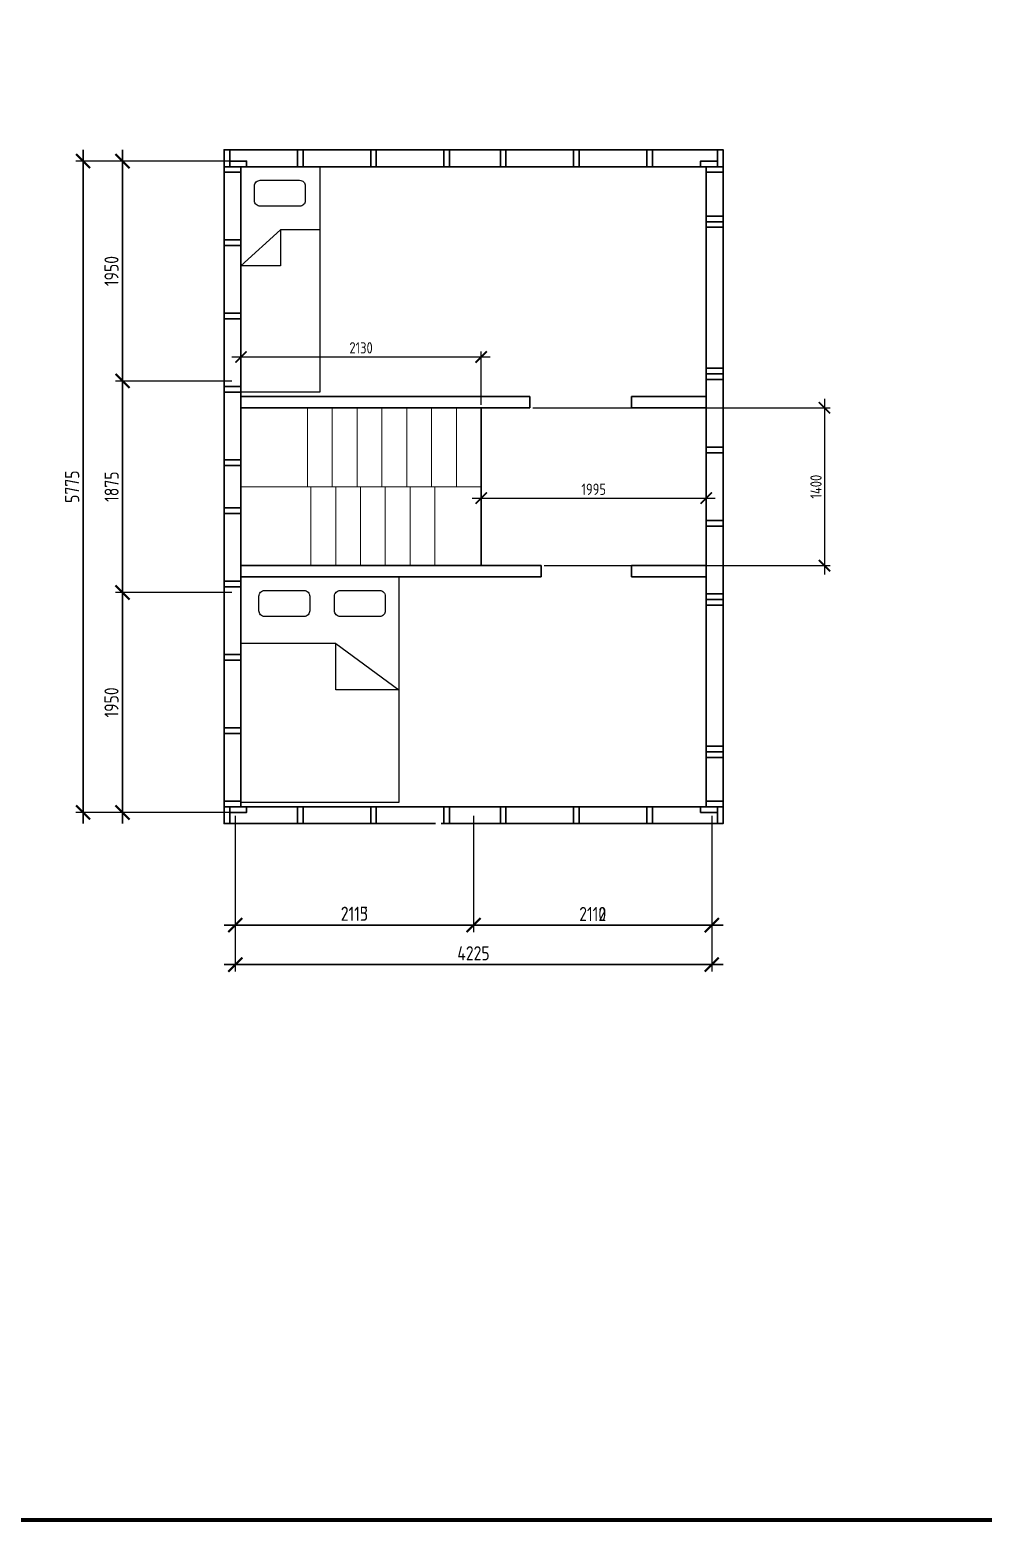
# Model space of a CAD drawing. Header units: millimetres. Extents: x 743280 to 1140305, y -337608 to -106611.
# Drawn here: x 963287 to 971741, y -252250 to -239035 of the extents above; entities that cross this region are included whole.
import ezdxf

# ---------------------------------------------------------------- set-up
doc = ezdxf.new("R2010")
doc.units = ezdxf.units.MM
doc.header["$PDMODE"] = 35
doc.layers.get('Defpoints').update_dxf_attribs({"color": 9})
doc.layers.add('SANTEH', color=7, linetype='Continuous')
for name, color, linetype, lineweight in [('ОСНОВНЫЕ', 7, 'Continuous', 30), ('РАЗМЕРЫ', 42, 'Continuous', 13), ('Сварка', 102, 'Continuous', 13), ('СПДС_РАЗМЕРЫ', 42, 'Continuous', 13), ('ТОНКИЕ', 250, 'Continuous', 13)]:
    doc.layers.add(name, color=color, linetype=linetype, lineweight=lineweight)
doc.styles.add('GOST 2.304', font='CS_Gost2304.shx')
doc.dimstyles.new('СПДС', dxfattribs={"dimtxt": 2.5, "dimasz": 2.5, "dimexe": 1.25, "dimexo": 0.625, "dimtad": 1, "dimdec": 0, "dimtxsty": 'GOST 2.304', "dimblk": 'ARCHTICK', "dimblk1": 'ARCHTICK', "dimblk2": 'ARCHTICK', "dimcen": 2.5, "dimdle": 2, "dimadec": 0, "dimazin": 2, "dimtfac": 0.75, "dimtdec": 4, "dimtmove": 1, "dimatfit": 3, "dimfxl": 1, "dimtolj": 1, "dimarcsym": 1})

# ---------------------------------------------------------------- blocks, each defined once
blk = doc.blocks.new('1сп')
at = {"layer": 'SANTEH', "ltscale": 100}
for p, q in [((958456, -240911), (958456, -241261)), ((958456, -241261), (958776, -241611)), ((958456, -241261), (958776, -241261)), ((958776, -241261), (958776, -241611))]:
    blk.add_line(p, q, dxfattribs=at)
blk.add_lwpolyline([(959304, -240911), (959896, -240911), (959896, -241611), (957896, -241611), (957896, -240911), (959304, -240911)], dxfattribs=at)
blk.add_lwpolyline([(958066, -241041), (958196, -241041, -0.414214), (958246, -241091), (958246, -241441, -0.414214), (958196, -241491), (958066, -241491, -0.414214), (958016, -241441), (958016, -241091, -0.414214)], format="xyb", close=True, dxfattribs=at)
blk = doc.blocks.new('2сп')
at = {"layer": 'SANTEH', "ltscale": 100}
for p, q in [((958486, -244659), (958896, -244099)), ((958896, -244099), (958896, -244659)), ((958486, -244659), (958486, -245499)), ((958896, -244659), (958486, -244659))]:
    blk.add_line(p, q, dxfattribs=at)
blk.add_lwpolyline([(957896, -244099), (959896, -244099), (959896, -245499), (957896, -245499)], close=True, dxfattribs=at)
for points in [[(958066, -244219), (958196, -244219, -0.414214), (958246, -244269), (958246, -244619, -0.414214), (958196, -244669), (958066, -244669, -0.414214), (958016, -244619), (958016, -244269, -0.414214)], [(958066, -244889), (958196, -244889, -0.414214), (958246, -244939), (958246, -245289, -0.414214), (958196, -245339), (958066, -245339, -0.414214), (958016, -245289), (958016, -244939, -0.414214)]]:
    blk.add_lwpolyline(points, format="xyb", close=True, dxfattribs=at)
blk = doc.blocks.new('_ArchTick')
at = {"color": 0, "linetype": 'ByBlock', "const_width": 0.15}
blk.add_lwpolyline([(-0.5, -0.5), (0.5, 0.5)], dxfattribs=at)
blk = doc.blocks.new('*D87')
at = {"layer": 'Defpoints', "color": 0, "transparency": 16777216}
for p in [(965109, -240199), (963759, -245974), (965109, -245974)]:
    blk.add_point(p, dxfattribs=at)
at = {"layer": 'РАЗМЕРЫ', "color": 0, "lineweight": -2, "transparency": 16777216}
for p, q in [((963759, -240099), (963759, -246074)), ((965077, -240199), (963696, -240199)), ((965077, -245974), (963696, -245974))]:
    blk.add_line(p, q, dxfattribs=at)
at = {"layer": 'РАЗМЕРЫ', "color": 0, "lineweight": -2, "transparency": 16777216, "xscale": 125, "yscale": 125, "zscale": 125}
for p, rotation in [((963759, -240199), 90), ((963759, -245974), 270)]:
    blk.add_blockref('_ArchTick', p, dxfattribs=dict(at, rotation=rotation))
at = {"layer": 'РАЗМЕРЫ', "color": 0, "transparency": 16777216, "insert": (963662, -243086), "char_height": 125, "attachment_point": 5, "rotation": 90, "style": 'GOST 2.304'}
blk.add_mtext('\\A1;5775', dxfattribs=at)
blk = doc.blocks.new('*D88')
at = {"layer": 'Defpoints', "color": 0, "transparency": 16777216}
for p in [(965109, -244024), (964109, -245974), (965109, -245974)]:
    blk.add_point(p, dxfattribs=at)
at = {"layer": 'РАЗМЕРЫ', "color": 0, "lineweight": -2, "transparency": 16777216}
for p, q in [((964109, -243924), (964109, -246074)), ((965077, -244024), (964046, -244024)), ((965077, -245974), (964046, -245974))]:
    blk.add_line(p, q, dxfattribs=at)
at = {"layer": 'РАЗМЕРЫ', "color": 0, "lineweight": -2, "transparency": 16777216, "xscale": 125, "yscale": 125, "zscale": 125}
for p, rotation in [((964109, -244024), 90), ((964109, -245974), 270)]:
    blk.add_blockref('_ArchTick', p, dxfattribs=dict(at, rotation=rotation))
at = {"layer": 'РАЗМЕРЫ', "color": 0, "transparency": 16777216, "insert": (964011, -244999), "char_height": 125, "attachment_point": 5, "rotation": 90, "style": 'GOST 2.304'}
blk.add_mtext('\\A1;1950', dxfattribs=at)
blk = doc.blocks.new('*D89')
at = {"layer": 'Defpoints', "color": 0, "transparency": 16777216}
for p in [(965109, -242149), (964109, -244024), (965109, -244024)]:
    blk.add_point(p, dxfattribs=at)
at = {"layer": 'РАЗМЕРЫ', "color": 0, "lineweight": -2, "transparency": 16777216}
for p, q in [((964109, -242049), (964109, -244124)), ((965077, -242149), (964046, -242149)), ((965077, -244024), (964046, -244024))]:
    blk.add_line(p, q, dxfattribs=at)
at = {"layer": 'РАЗМЕРЫ', "color": 0, "lineweight": -2, "transparency": 16777216, "xscale": 125, "yscale": 125, "zscale": 125}
for p, rotation in [((964109, -242149), 90), ((964109, -244024), 270)]:
    blk.add_blockref('_ArchTick', p, dxfattribs=dict(at, rotation=rotation))
at = {"layer": 'РАЗМЕРЫ', "color": 0, "transparency": 16777216, "insert": (964012, -243086), "char_height": 125, "attachment_point": 5, "rotation": 90, "style": 'GOST 2.304'}
blk.add_mtext('\\A1;1875', dxfattribs=at)
blk = doc.blocks.new('*D90')
at = {"layer": 'Defpoints', "color": 0, "transparency": 16777216}
for p in [(965109, -240199), (964109, -242149), (965109, -242149)]:
    blk.add_point(p, dxfattribs=at)
at = {"layer": 'РАЗМЕРЫ', "color": 0, "lineweight": -2, "transparency": 16777216}
for p, q in [((964109, -240099), (964109, -242249)), ((965077, -240199), (964046, -240199)), ((965077, -242149), (964046, -242149))]:
    blk.add_line(p, q, dxfattribs=at)
at = {"layer": 'РАЗМЕРЫ', "color": 0, "lineweight": -2, "transparency": 16777216, "xscale": 125, "yscale": 125, "zscale": 125}
for p, rotation in [((964109, -240199), 90), ((964109, -242149), 270)]:
    blk.add_blockref('_ArchTick', p, dxfattribs=dict(at, rotation=rotation))
at = {"layer": 'РАЗМЕРЫ', "color": 0, "transparency": 16777216, "insert": (964011, -241174), "char_height": 125, "attachment_point": 5, "rotation": 90, "style": 'GOST 2.304'}
blk.add_mtext('\\A1;1950', dxfattribs=at)
blk = doc.blocks.new('*D91')
at = {"layer": 'Defpoints', "color": 0, "transparency": 16777216}
for p in [(965109, -245974), (969334, -245974), (965109, -247324)]:
    blk.add_point(p, dxfattribs=at)
at = {"layer": 'РАЗМЕРЫ', "color": 0, "lineweight": -2, "transparency": 16777216}
for p, q in [((965109, -246005), (965109, -247386)), ((969334, -246005), (969334, -247386)), ((969434, -247324), (965009, -247324))]:
    blk.add_line(p, q, dxfattribs=at)
at = {"layer": 'РАЗМЕРЫ', "color": 0, "lineweight": -2, "transparency": 16777216, "xscale": 125, "yscale": 125, "zscale": 125, "rotation": 180}
blk.add_blockref('_ArchTick', (965109, -247324), dxfattribs=at)
at = {"layer": 'РАЗМЕРЫ', "color": 0, "lineweight": -2, "transparency": 16777216, "xscale": 125, "yscale": 125, "zscale": 125}
blk.add_blockref('_ArchTick', (969334, -247324), dxfattribs=at)
at = {"layer": 'РАЗМЕРЫ', "color": 0, "transparency": 16777216, "insert": (967221, -247223), "char_height": 125, "attachment_point": 5, "style": 'GOST 2.304'}
blk.add_mtext('\\A1;4225', dxfattribs=at)
blk = doc.blocks.new('*D92')
at = {"layer": 'Defpoints', "color": 0, "transparency": 16777216}
for p in [(965109, -245974), (967222, -245974), (965109, -246974)]:
    blk.add_point(p, dxfattribs=at)
at = {"layer": 'РАЗМЕРЫ', "color": 0, "lineweight": -2, "transparency": 16777216}
for p, q in [((965109, -246005), (965109, -247036)), ((967222, -246005), (967222, -247036)), ((967322, -246974), (965009, -246974))]:
    blk.add_line(p, q, dxfattribs=at)
at = {"layer": 'РАЗМЕРЫ', "color": 0, "lineweight": -2, "transparency": 16777216, "xscale": 125, "yscale": 125, "zscale": 125, "rotation": 180}
blk.add_blockref('_ArchTick', (965109, -246974), dxfattribs=at)
at = {"layer": 'РАЗМЕРЫ', "color": 0, "lineweight": -2, "transparency": 16777216, "xscale": 125, "yscale": 125, "zscale": 125}
blk.add_blockref('_ArchTick', (967222, -246974), dxfattribs=at)
at = {"layer": 'РАЗМЕРЫ', "color": 0, "transparency": 16777216, "insert": (966165, -246873), "char_height": 125, "attachment_point": 5, "style": 'GOST 2.304'}
blk.add_mtext('\\A1;2115', dxfattribs=at)
blk = doc.blocks.new('*D93')
at = {"layer": 'Defpoints', "color": 0, "transparency": 16777216}
for p in [(967222, -245974), (969334, -245974), (967222, -246974)]:
    blk.add_point(p, dxfattribs=at)
at = {"layer": 'РАЗМЕРЫ', "color": 0, "lineweight": -2, "transparency": 16777216}
for p, q in [((967222, -246005), (967222, -247036)), ((969334, -246005), (969334, -247036)), ((969434, -246974), (967122, -246974))]:
    blk.add_line(p, q, dxfattribs=at)
at = {"layer": 'РАЗМЕРЫ', "color": 0, "lineweight": -2, "transparency": 16777216, "xscale": 125, "yscale": 125, "zscale": 125, "rotation": 180}
blk.add_blockref('_ArchTick', (967222, -246974), dxfattribs=at)
at = {"layer": 'РАЗМЕРЫ', "color": 0, "lineweight": -2, "transparency": 16777216, "xscale": 125, "yscale": 125, "zscale": 125}
blk.add_blockref('_ArchTick', (969334, -246974), dxfattribs=at)
at = {"layer": 'РАЗМЕРЫ', "color": 0, "transparency": 16777216, "insert": (968278, -246875), "char_height": 125, "attachment_point": 5, "style": 'GOST 2.304'}
blk.add_mtext('\\A1;2110', dxfattribs=at)
blk = doc.blocks.new('*D94')
at = {"layer": 'Defpoints', "color": 0, "transparency": 16777216}
for p in [(963759, -240199), (965109, -240199), (965109, -245974)]:
    blk.add_point(p, dxfattribs=at)
at = {"layer": 'РАЗМЕРЫ', "color": 0, "lineweight": -2, "transparency": 16777216}
for p, q in [((963759, -246074), (963759, -240099)), ((965077, -240199), (963696, -240199)), ((965077, -245974), (963696, -245974))]:
    blk.add_line(p, q, dxfattribs=at)
at = {"layer": 'РАЗМЕРЫ', "color": 0, "lineweight": -2, "transparency": 16777216, "xscale": 125, "yscale": 125, "zscale": 125}
for p, rotation in [((963759, -240199), 90), ((963759, -245974), 270)]:
    blk.add_blockref('_ArchTick', p, dxfattribs=dict(at, rotation=rotation))
at = {"layer": 'РАЗМЕРЫ', "color": 0, "transparency": 16777216, "insert": (963662, -243086), "char_height": 125, "attachment_point": 5, "rotation": 90, "style": 'GOST 2.304'}
blk.add_mtext('\\A1;5775', dxfattribs=at)
blk = doc.blocks.new('*D95')
at = {"layer": 'Defpoints', "color": 0, "transparency": 16777216}
for p in [(964109, -244024), (965109, -244024), (965109, -245974)]:
    blk.add_point(p, dxfattribs=at)
at = {"layer": 'РАЗМЕРЫ', "color": 0, "lineweight": -2, "transparency": 16777216}
for p, q in [((964109, -246074), (964109, -243924)), ((965077, -244024), (964046, -244024)), ((965077, -245974), (964046, -245974))]:
    blk.add_line(p, q, dxfattribs=at)
at = {"layer": 'РАЗМЕРЫ', "color": 0, "lineweight": -2, "transparency": 16777216, "xscale": 125, "yscale": 125, "zscale": 125}
for p, rotation in [((964109, -244024), 90), ((964109, -245974), 270)]:
    blk.add_blockref('_ArchTick', p, dxfattribs=dict(at, rotation=rotation))
at = {"layer": 'РАЗМЕРЫ', "color": 0, "transparency": 16777216, "insert": (964011, -244999), "char_height": 125, "attachment_point": 5, "rotation": 90, "style": 'GOST 2.304'}
blk.add_mtext('\\A1;1950', dxfattribs=at)
blk = doc.blocks.new('*D96')
at = {"layer": 'Defpoints', "color": 0, "transparency": 16777216}
for p in [(964109, -242149), (965109, -242149), (965109, -244024)]:
    blk.add_point(p, dxfattribs=at)
at = {"layer": 'РАЗМЕРЫ', "color": 0, "lineweight": -2, "transparency": 16777216}
for p, q in [((964109, -244124), (964109, -242049)), ((965077, -242149), (964046, -242149)), ((965077, -244024), (964046, -244024))]:
    blk.add_line(p, q, dxfattribs=at)
at = {"layer": 'РАЗМЕРЫ', "color": 0, "lineweight": -2, "transparency": 16777216, "xscale": 125, "yscale": 125, "zscale": 125}
for p, rotation in [((964109, -242149), 90), ((964109, -244024), 270)]:
    blk.add_blockref('_ArchTick', p, dxfattribs=dict(at, rotation=rotation))
at = {"layer": 'РАЗМЕРЫ', "color": 0, "transparency": 16777216, "insert": (964012, -243086), "char_height": 125, "attachment_point": 5, "rotation": 90, "style": 'GOST 2.304'}
blk.add_mtext('\\A1;1875', dxfattribs=at)
blk = doc.blocks.new('*D97')
at = {"layer": 'Defpoints', "color": 0, "transparency": 16777216}
for p in [(964109, -240199), (965109, -240199), (965109, -242149)]:
    blk.add_point(p, dxfattribs=at)
at = {"layer": 'РАЗМЕРЫ', "color": 0, "lineweight": -2, "transparency": 16777216}
for p, q in [((964109, -242249), (964109, -240099)), ((965077, -240199), (964046, -240199)), ((965077, -242149), (964046, -242149))]:
    blk.add_line(p, q, dxfattribs=at)
at = {"layer": 'РАЗМЕРЫ', "color": 0, "lineweight": -2, "transparency": 16777216, "xscale": 125, "yscale": 125, "zscale": 125}
for p, rotation in [((964109, -240199), 90), ((964109, -242149), 270)]:
    blk.add_blockref('_ArchTick', p, dxfattribs=dict(at, rotation=rotation))
at = {"layer": 'РАЗМЕРЫ', "color": 0, "transparency": 16777216, "insert": (964011, -241174), "char_height": 125, "attachment_point": 5, "rotation": 90, "style": 'GOST 2.304'}
blk.add_mtext('\\A1;1950', dxfattribs=at)
blk = doc.blocks.new('*D98')
at = {"layer": 'Defpoints', "color": 0, "transparency": 16777216}
for p in [(965109, -245974), (969334, -245974), (969334, -247324)]:
    blk.add_point(p, dxfattribs=at)
at = {"layer": 'РАЗМЕРЫ', "color": 0, "lineweight": -2, "transparency": 16777216}
for p, q in [((965109, -246005), (965109, -247386)), ((969334, -246005), (969334, -247386)), ((965009, -247324), (969434, -247324))]:
    blk.add_line(p, q, dxfattribs=at)
at = {"layer": 'РАЗМЕРЫ', "color": 0, "lineweight": -2, "transparency": 16777216, "xscale": 125, "yscale": 125, "zscale": 125, "rotation": 180}
blk.add_blockref('_ArchTick', (965109, -247324), dxfattribs=at)
at = {"layer": 'РАЗМЕРЫ', "color": 0, "lineweight": -2, "transparency": 16777216, "xscale": 125, "yscale": 125, "zscale": 125}
blk.add_blockref('_ArchTick', (969334, -247324), dxfattribs=at)
at = {"layer": 'РАЗМЕРЫ', "color": 0, "transparency": 16777216, "insert": (967221, -247223), "char_height": 125, "attachment_point": 5, "style": 'GOST 2.304'}
blk.add_mtext('\\A1;4225', dxfattribs=at)
blk = doc.blocks.new('*D99')
at = {"layer": 'Defpoints', "color": 0, "transparency": 16777216}
for p in [(965109, -245974), (967222, -245974), (967222, -246974)]:
    blk.add_point(p, dxfattribs=at)
at = {"layer": 'РАЗМЕРЫ', "color": 0, "lineweight": -2, "transparency": 16777216}
for p, q in [((965109, -246005), (965109, -247036)), ((967222, -246005), (967222, -247036)), ((965009, -246974), (967322, -246974))]:
    blk.add_line(p, q, dxfattribs=at)
at = {"layer": 'РАЗМЕРЫ', "color": 0, "lineweight": -2, "transparency": 16777216, "xscale": 125, "yscale": 125, "zscale": 125, "rotation": 180}
blk.add_blockref('_ArchTick', (965109, -246974), dxfattribs=at)
at = {"layer": 'РАЗМЕРЫ', "color": 0, "lineweight": -2, "transparency": 16777216, "xscale": 125, "yscale": 125, "zscale": 125}
blk.add_blockref('_ArchTick', (967222, -246974), dxfattribs=at)
at = {"layer": 'РАЗМЕРЫ', "color": 0, "transparency": 16777216, "insert": (966165, -246873), "char_height": 125, "attachment_point": 5, "style": 'GOST 2.304'}
blk.add_mtext('\\A1;2113', dxfattribs=at)
blk = doc.blocks.new('*D100')
at = {"layer": 'Defpoints', "color": 0, "transparency": 16777216}
for p in [(967222, -245974), (969334, -245974), (969334, -246974)]:
    blk.add_point(p, dxfattribs=at)
at = {"layer": 'РАЗМЕРЫ', "color": 0, "lineweight": -2, "transparency": 16777216}
for p, q in [((967222, -246005), (967222, -247036)), ((969334, -246005), (969334, -247036)), ((967122, -246974), (969434, -246974))]:
    blk.add_line(p, q, dxfattribs=at)
at = {"layer": 'РАЗМЕРЫ', "color": 0, "lineweight": -2, "transparency": 16777216, "xscale": 125, "yscale": 125, "zscale": 125, "rotation": 180}
blk.add_blockref('_ArchTick', (967222, -246974), dxfattribs=at)
at = {"layer": 'РАЗМЕРЫ', "color": 0, "lineweight": -2, "transparency": 16777216, "xscale": 125, "yscale": 125, "zscale": 125}
blk.add_blockref('_ArchTick', (969334, -246974), dxfattribs=at)
at = {"layer": 'РАЗМЕРЫ', "color": 0, "transparency": 16777216, "insert": (968278, -246875), "char_height": 125, "attachment_point": 5, "style": 'GOST 2.304'}
blk.add_mtext('\\A1;2112', dxfattribs=at)
blk = doc.blocks.new('*D597')
at = {"layer": 'Defpoints', "color": 0, "transparency": 16777216}
for p in [(967289, -241936), (965159, -242386), (967289, -242386)]:
    blk.add_point(p, dxfattribs=at)
at = {"layer": 'СПДС_РАЗМЕРЫ', "color": 0, "lineweight": -2, "transparency": 16777216}
for p, q in [((965079, -241936), (967369, -241936)), ((965159, -242361), (965159, -241886)), ((967289, -242361), (967289, -241886))]:
    blk.add_line(p, q, dxfattribs=at)
at = {"layer": 'СПДС_РАЗМЕРЫ', "color": 0, "lineweight": -2, "transparency": 16777216, "xscale": 100, "yscale": 100, "zscale": 100, "rotation": 180}
blk.add_blockref('_ArchTick', (965159, -241936), dxfattribs=at)
at = {"layer": 'СПДС_РАЗМЕРЫ', "color": 0, "lineweight": -2, "transparency": 16777216, "xscale": 100, "yscale": 100, "zscale": 100}
blk.add_blockref('_ArchTick', (967289, -241936), dxfattribs=at)
at = {"layer": 'СПДС_РАЗМЕРЫ', "color": 0, "transparency": 16777216, "insert": (966224, -241855), "char_height": 100, "attachment_point": 5, "style": 'GOST 2.304'}
blk.add_mtext('\\A1;2130', dxfattribs=at)
blk = doc.blocks.new('*D620')
at = {"layer": 'Defpoints', "color": 0, "ltscale": 40, "transparency": 16777216}
for p in [(967289, -243086), (969284, -243086), (969284, -243187)]:
    blk.add_point(p, dxfattribs=at)
at = {"layer": 'СПДС_РАЗМЕРЫ', "color": 0, "lineweight": -2, "ltscale": 40, "transparency": 16777216}
for p, q in [((967289, -243111), (967289, -243237)), ((969284, -243111), (969284, -243237)), ((967209, -243187), (969364, -243187))]:
    blk.add_line(p, q, dxfattribs=at)
at = {"layer": 'СПДС_РАЗМЕРЫ', "color": 0, "lineweight": -2, "ltscale": 40, "transparency": 16777216, "xscale": 100, "yscale": 100, "zscale": 100, "rotation": 180}
blk.add_blockref('_ArchTick', (967289, -243187), dxfattribs=at)
at = {"layer": 'СПДС_РАЗМЕРЫ', "color": 0, "lineweight": -2, "ltscale": 40, "transparency": 16777216, "xscale": 100, "yscale": 100, "zscale": 100}
blk.add_blockref('_ArchTick', (969284, -243187), dxfattribs=at)
at = {"layer": 'СПДС_РАЗМЕРЫ', "color": 0, "ltscale": 40, "transparency": 16777216, "insert": (968287, -243109), "char_height": 100, "attachment_point": 5, "style": 'GOST 2.304'}
blk.add_mtext('\\A1;1995', dxfattribs=at)
blk = doc.blocks.new('*D621')
at = {"layer": 'Defpoints', "color": 0, "ltscale": 40, "transparency": 16777216}
for p in [(967722, -242386), (967822, -243786), (970333, -243786)]:
    blk.add_point(p, dxfattribs=at)
at = {"layer": 'СПДС_РАЗМЕРЫ', "color": 0, "lineweight": -2, "ltscale": 40, "transparency": 16777216}
for p, q in [((970333, -242306), (970333, -243866)), ((967747, -242386), (970383, -242386)), ((967847, -243786), (970383, -243786))]:
    blk.add_line(p, q, dxfattribs=at)
at = {"layer": 'СПДС_РАЗМЕРЫ', "color": 0, "lineweight": -2, "ltscale": 40, "transparency": 16777216, "xscale": 100, "yscale": 100, "zscale": 100}
for p, rotation in [((970333, -242386), 90), ((970333, -243786), 270)]:
    blk.add_blockref('_ArchTick', p, dxfattribs=dict(at, rotation=rotation))
at = {"layer": 'СПДС_РАЗМЕРЫ', "color": 0, "ltscale": 40, "transparency": 16777216, "insert": (970258, -243086), "char_height": 100, "attachment_point": 5, "rotation": 90, "style": 'GOST 2.304'}
blk.add_mtext('\\A1;1400', dxfattribs=at)

msp = doc.modelspace()

# ---------------------------------------------------------------- linework, layer by layer
at = {"layer": 'ОСНОВНЫЕ', "ltscale": 100}
for p, q in [((965159.2, -242286.2), (967721.7, -242286.2)), ((967721.7, -242286.2), (967721.7, -242386.2)), ((968621.7, -242286.2), (968621.7, -242386.2)), ((968621.7, -242286.2), (969284.2, -242286.2)), ((965159.2, -242386.2), (967721.7, -242386.2)), ((968621.7, -242386.2), (969284.2, -242386.2)), ((965159.2, -242798.7), (965159.2, -243373.7)), ((969284.2, -243086.2), (969284.2, -242786.2)), ((965159.2, -243786.2), (967821.7, -243786.2)), ((967821.7, -243886.2), (967821.7, -243786.2)), ((968621.7, -243886.2), (968621.7, -243786.2)), ((968621.7, -243786.2), (969284.2, -243786.2)), ((965159.2, -243886.2), (967821.7, -243886.2)), ((968621.7, -243886.2), (969284.2, -243886.2))]:
    msp.add_line(p, q, dxfattribs=at)
for points in [[(966884.2, -246073.7), (965009.2, -246073.7), (965009.2, -240098.7), (967509.2, -240098.7)], [(967509.2, -240098.7), (969434.2, -240098.7), (969434.2, -242635.6)], [(966884.2, -245923.7), (965159.2, -245923.7), (965159.2, -240248.7), (967509.2, -240248.7)], [(969284.2, -240248.7), (969284.2, -245923.7), (966884.2, -245923.7)], [(967509.2, -240248.7), (969284.2, -240248.7), (969284.2, -242635.6)], [(969434.2, -242635.6), (969434.2, -246073.7), (966934.2, -246073.7)]]:
    msp.add_lwpolyline(points, dxfattribs=at)
at = {"layer": 'ОСНОВНЫЕ'}
for points in [[(965009.2, -240098.7), (965059.2, -240098.7), (965059.2, -240248.7), (965009.2, -240248.7)], [(965659.2, -240098.7), (965709.2, -240098.7), (965709.2, -240248.7), (965659.2, -240248.7)], [(966309.2, -240098.7), (966359.2, -240098.7), (966359.2, -240248.7), (966309.2, -240248.7)], [(966959.2, -240098.7), (967009.2, -240098.7), (967009.2, -240248.7), (966959.2, -240248.7)], [(967459.2, -240098.7), (967509.2, -240098.7), (967509.2, -240248.7), (967459.2, -240248.7)], [(968109.2, -240098.7), (968159.2, -240098.7), (968159.2, -240248.7), (968109.2, -240248.7)], [(968759.2, -240098.7), (968809.2, -240098.7), (968809.2, -240248.7), (968759.2, -240248.7)], [(969384.2, -240098.7), (969434.2, -240098.7), (969434.2, -240248.7), (969384.2, -240248.7)], [(965209.2, -240248.7), (965209.2, -240198.7), (965059.2, -240198.7), (965059.2, -240248.7)], [(969384.2, -240248.7), (969384.2, -240198.7), (969234.2, -240198.7), (969234.2, -240248.7)], [(965009.2, -240298.7), (965009.2, -240248.7), (965159.2, -240248.7), (965159.2, -240298.7)], [(969434.2, -240298.7), (969434.2, -240248.7), (969284.2, -240248.7), (969284.2, -240298.7)], [(969434.2, -240736.2), (969434.2, -240686.2), (969284.2, -240686.2), (969284.2, -240736.2)], [(969434.2, -240786.2), (969434.2, -240736.2), (969284.2, -240736.2), (969284.2, -240786.2)], [(965009.2, -240948.7), (965009.2, -240898.7), (965159.2, -240898.7), (965159.2, -240948.7)], [(965009.2, -241598.7), (965009.2, -241548.7), (965159.2, -241548.7), (965159.2, -241598.7)], [(969434.2, -242086.2), (969434.2, -242036.2), (969284.2, -242036.2), (969284.2, -242086.2)], [(969434.2, -242136.2), (969434.2, -242086.2), (969284.2, -242086.2), (969284.2, -242136.2)], [(965009.2, -242248.7), (965009.2, -242198.7), (965159.2, -242198.7), (965159.2, -242248.7)], [(969434.2, -242786.2), (969434.2, -242736.2), (969284.2, -242736.2), (969284.2, -242786.2)], [(965009.2, -242898.7), (965009.2, -242848.7), (965159.2, -242848.7), (965159.2, -242898.7)], [(965009.2, -243323.7), (965009.2, -243273.7), (965159.2, -243273.7), (965159.2, -243323.7)], [(969434.2, -243386.2), (969434.2, -243436.2), (969284.2, -243436.2), (969284.2, -243386.2)], [(965009.2, -243973.7), (965009.2, -243923.7), (965159.2, -243923.7), (965159.2, -243973.7)], [(969434.2, -244036.2), (969434.2, -244086.2), (969284.2, -244086.2), (969284.2, -244036.2)], [(969434.2, -244086.2), (969434.2, -244136.2), (969284.2, -244136.2), (969284.2, -244086.2)], [(965009.2, -244623.7), (965009.2, -244573.7), (965159.2, -244573.7), (965159.2, -244623.7)], [(965009.2, -245273.7), (965009.2, -245223.7), (965159.2, -245223.7), (965159.2, -245273.7)], [(969434.2, -245386.2), (969434.2, -245436.2), (969284.2, -245436.2), (969284.2, -245386.2)], [(969434.2, -245436.2), (969434.2, -245486.2), (969284.2, -245486.2), (969284.2, -245436.2)], [(965009.2, -245923.7), (965009.2, -245873.7), (965159.2, -245873.7), (965159.2, -245923.7)], [(965009.2, -246073.7), (965059.2, -246073.7), (965059.2, -245923.7), (965009.2, -245923.7)], [(965209.2, -245923.7), (965209.2, -245973.7), (965059.2, -245973.7), (965059.2, -245923.7)], [(965659.2, -246073.7), (965709.2, -246073.7), (965709.2, -245923.7), (965659.2, -245923.7)], [(966309.2, -246073.7), (966359.2, -246073.7), (966359.2, -245923.7), (966309.2, -245923.7)], [(966959.2, -246073.7), (967009.2, -246073.7), (967009.2, -245923.7), (966959.2, -245923.7)], [(967459.2, -246073.7), (967509.2, -246073.7), (967509.2, -245923.7), (967459.2, -245923.7)], [(968109.2, -246073.7), (968159.2, -246073.7), (968159.2, -245923.7), (968109.2, -245923.7)], [(968759.2, -246073.7), (968809.2, -246073.7), (968809.2, -245923.7), (968759.2, -245923.7)], [(969384.2, -245923.7), (969384.2, -245973.7), (969234.2, -245973.7), (969234.2, -245923.7)], [(969434.2, -245923.7), (969434.2, -245873.7), (969284.2, -245873.7), (969284.2, -245923.7)], [(969384.2, -246073.7), (969434.2, -246073.7), (969434.2, -245923.7), (969384.2, -245923.7)]]:
    msp.add_lwpolyline(points, close=True, dxfattribs=at)
at = {"layer": 'ОСНОВНЫЕ', "ltscale": 100}
msp.add_lwpolyline([(967289.2, -242386.2), (965159.2, -242386.2), (965159.2, -243786.2), (967289.2, -243786.2)], close=True, dxfattribs=at)
at = {"layer": 'Сварка', "lineweight": 100, "ltscale": 100}
msp.add_lwpolyline([(950830, -225820), (1014607.6, -225820), (1014607.6, -252250), (950830, -252250)], close=True, dxfattribs=at)
at = {"layer": 'ТОНКИЕ', "ltscale": 100}
for p, q in [((965749.2, -243086.2), (965749.2, -242386.2)), ((965969.2, -243086.2), (965969.2, -242386.2)), ((966189.2, -243086.2), (966189.2, -242386.2)), ((966409.2, -243086.2), (966409.2, -242386.2)), ((966629.2, -243086.2), (966629.2, -242386.2)), ((966849.2, -243086.2), (966849.2, -242386.2)), ((967069.2, -243086.2), (967069.2, -242386.2)), ((967289.2, -243086.2), (965159.2, -243086.2)), ((965779.2, -243786.2), (965779.2, -243086.2)), ((965999.2, -243786.2), (965999.2, -243086.2)), ((966219.2, -243786.2), (966219.2, -243086.2)), ((966439.2, -243786.2), (966439.2, -243086.2)), ((966659.2, -243786.2), (966659.2, -243086.2)), ((966879.2, -243786.2), (966879.2, -243086.2))]:
    msp.add_line(p, q, dxfattribs=at)

# ---------------------------------------------------------------- block references
at = {"layer": 'ОСНОВНЫЕ', "rotation": 270}
for name, p in [('1сп', (1206770.4, 717646.9)), ('2сп', (1210657.9, 714009.4))]:
    msp.add_blockref(name, p, dxfattribs=at)

# ---------------------------------------------------------------- dimensions: what is measured, and where the dimension line sits
at = {"layer": 'РАЗМЕРЫ'}
for base, p1, p2, override, picture, middle in [((963758.7, -245973.7), (965108.7, -240198.7), (965108.7, -245973.7), {"dimscale": 50, "dimlfac": 1, "dimtxsty": 'GOST 2.304', "dimblk1": 'ArchTick', "dimblk2": 'ArchTick', "dimsah": 1, "dimtolj": 1}, '*D87', (963662.4, -243086.2)), ((963758.7, -240198.7), (965108.7, -245973.7), (965108.7, -240198.7), {"dimscale": 50}, '*D94', (963662.4, -243086.2)), ((964108.7, -242148.7), (965108.7, -240198.7), (965108.7, -242148.7), {"dimscale": 50, "dimlfac": 1, "dimtxsty": 'GOST 2.304', "dimblk1": 'ArchTick', "dimblk2": 'ArchTick', "dimsah": 1, "dimtolj": 1}, '*D90', (964011.3, -241173.7)), ((964108.7, -240198.7), (965108.7, -242148.7), (965108.7, -240198.7), {"dimscale": 50}, '*D97', (964011.3, -241173.7)), ((964108.7, -244023.7), (965108.7, -242148.7), (965108.7, -244023.7), {"dimscale": 50, "dimlfac": 1, "dimtxsty": 'GOST 2.304', "dimblk1": 'ArchTick', "dimblk2": 'ArchTick', "dimsah": 1, "dimtolj": 1}, '*D89', (964012.4, -243086.2)), ((964108.7, -242148.7), (965108.7, -244023.7), (965108.7, -242148.7), {"dimscale": 50}, '*D96', (964012.4, -243086.2)), ((964108.7, -245973.7), (965108.7, -244023.7), (965108.7, -245973.7), {"dimscale": 50, "dimlfac": 1, "dimtxsty": 'GOST 2.304', "dimblk1": 'ArchTick', "dimblk2": 'ArchTick', "dimsah": 1, "dimtolj": 1}, '*D88', (964011.3, -244998.7)), ((964108.7, -244023.7), (965108.7, -245973.7), (965108.7, -244023.7), {"dimscale": 50}, '*D95', (964011.3, -244998.7))]:
    dim = msp.add_linear_dim(base=base, p1=p1, p2=p2, angle=270, dimstyle='СПДС', override=override, dxfattribs=at)
    dim.commit()
    dim.dimension.update_dxf_attribs({"geometry": picture, "text_midpoint": middle})
for base, p1, p2, override, picture, middle in [((965108.7, -247323.7), (969333.7, -245973.7), (965108.7, -245973.7), {"dimscale": 50, "dimlfac": 1, "dimtxsty": 'GOST 2.304', "dimblk1": 'ArchTick', "dimblk2": 'ArchTick', "dimsah": 1, "dimtolj": 1}, '*D91', (967221.2, -247222.6)), ((965108.7, -246973.7), (967221.7, -245973.7), (965108.7, -245973.7), {"dimscale": 50, "dimlfac": 1, "dimrnd": 5, "dimtxsty": 'GOST 2.304', "dimblk1": 'ArchTick', "dimblk2": 'ArchTick', "dimsah": 1, "dimtolj": 1}, '*D92', (966165.2, -246872.6)), ((969333.7, -247323.7), (965108.7, -245973.7), (969333.7, -245973.7), {"dimscale": 50}, '*D98', (967221.2, -247222.6)), ((967221.7, -246973.7), (965108.7, -245973.7), (967221.7, -245973.7), {"dimscale": 50}, '*D99', (966165.2, -246872.6)), ((967221.7, -246973.7), (969333.7, -245973.7), (967221.7, -245973.7), {"dimscale": 50, "dimlfac": 1, "dimrnd": 5, "dimtxsty": 'GOST 2.304', "dimblk1": 'ArchTick', "dimblk2": 'ArchTick', "dimsah": 1, "dimtolj": 1}, '*D93', (968277.7, -246875.1)), ((969333.7, -246973.7), (967221.7, -245973.7), (969333.7, -245973.7), {"dimscale": 50}, '*D100', (968277.7, -246875.1))]:
    dim = msp.add_linear_dim(base=base, p1=p1, p2=p2, dimstyle='СПДС', override=override, dxfattribs=at)
    dim.commit()
    dim.dimension.update_dxf_attribs({"geometry": picture, "text_midpoint": middle})
at = {"layer": 'СПДС_РАЗМЕРЫ'}
dim = msp.add_linear_dim(base=(967289.2, -241936.2), p1=(965159.2, -242386.2), p2=(967289.2, -242386.2), dimstyle='СПДС', override={"dimscale": 40}, dxfattribs=at)
dim.commit()
dim.dimension.update_dxf_attribs({"geometry": '*D597', "text_midpoint": (966224.2, -241855.3)})
at = {"layer": 'СПДС_РАЗМЕРЫ', "ltscale": 40}
dim = msp.add_linear_dim(base=(970332.9, -243786.2), p1=(967721.7, -242386.2), p2=(967821.7, -243786.2), angle=90, dimstyle='СПДС', override={"dimscale": 40}, dxfattribs=at)
dim.commit()
dim.dimension.update_dxf_attribs({"geometry": '*D621', "text_midpoint": (970257.9, -243086.2)})
dim = msp.add_linear_dim(base=(969284.2, -243187.3), p1=(967289.2, -243086.2), p2=(969284.2, -243086.2), dimstyle='СПДС', override={"dimscale": 40}, dxfattribs=at)
dim.commit()
dim.dimension.update_dxf_attribs({"geometry": '*D620', "text_midpoint": (968286.7, -243109.4)})

doc.saveas('drawing.dxf')
